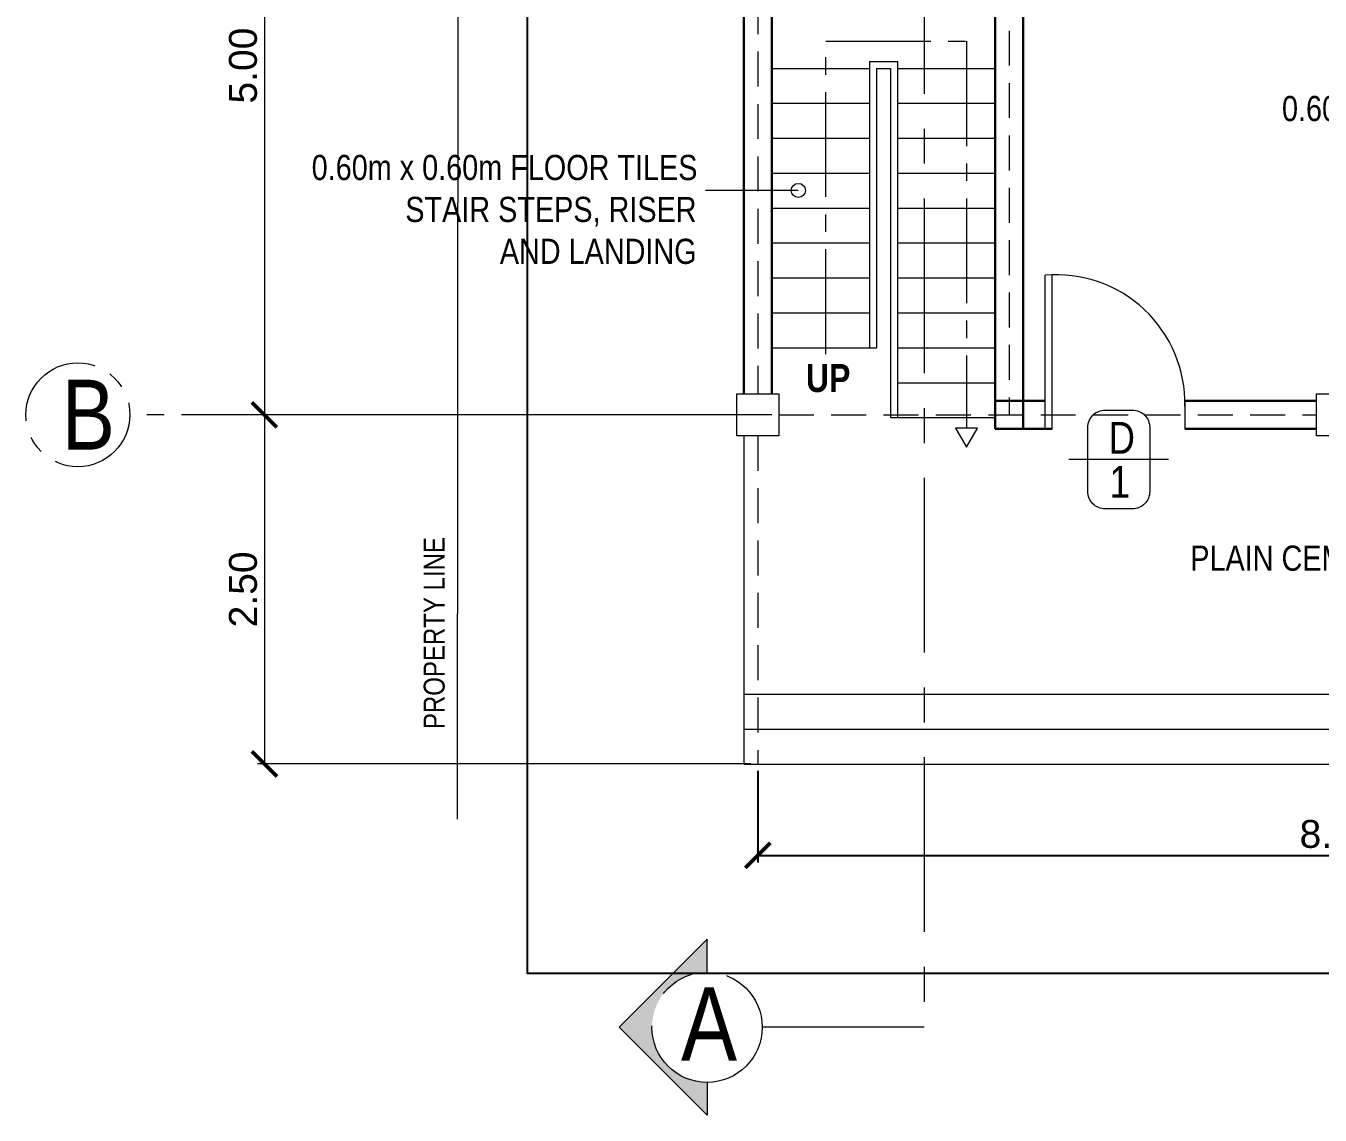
# Model space of a CAD drawing. Header units: metres. Extents: x -460 to 31334, y -1777 to 24987.
# Drawn here: x 127.71 to 136.97, y -766.71 to -758.91 of the extents above; entities that cross this region are included whole.
import ezdxf

# ---------------------------------------------------------------- set-up
doc = ezdxf.new("R2010")
doc.units = ezdxf.units.M
doc.header["$MEASUREMENT"] = 0
for name, pattern in [('CENTER', [2, 1.25, -0.25, 0.25, -0.25]), ('CENTER2', [1.125, 0.75, -0.125, 0.125, -0.125]), ('DASHED2', [0.375, 0.25, -0.125])]:
    doc.linetypes.add(name, pattern=pattern)
doc.layers.get('Defpoints').update_dxf_attribs({"color": 2})
for name, color, linetype in [('01 FURNITURE', 8, 'Continuous'), ('Anno_Door Sched', 1, 'Continuous'), ('Anno_Flr. Level', 1, 'Continuous')]:
    doc.layers.add(name, color=color, linetype=linetype)
doc.layers.add('Arch_Door', color=1, linetype='Continuous', lineweight=18)
doc.layers.add('DIM', color=8, linetype='Continuous', lineweight=5)
doc.styles.add('AN100', font='ARIALN.TTF', dxfattribs={"height": 0.25})
doc.styles.add('scale 75', font='ARIALN.TTF', dxfattribs={"height": 0.125})
doc.styles.get("Standard").update_dxf_attribs({"font": 'arial.ttf'})
doc.dimstyles.new('elev', dxfattribs={"dimtxt": 0.2, "dimasz": 0.18, "dimexe": 0.05, "dimexo": 0.05, "dimgap": 0.05, "dimtad": 1, "dimzin": 0, "dimdsep": 46, "dimtxsty": 'Standard', "dimblk": 'ARCHTICK', "dimcen": 0.025, "dimclrd": 256, "dimclre": 256, "dimadec": 0, "dimazin": 0, "dimtfac": 1, "dimtix": 1, "dimtofl": 0, "dimtmove": 0, "dimatfit": 3, "dimldrblk": 'ARCHTICK', "dimfxl": 0.1, "dimtolj": 1, "dimtzin": 0, "dimlwd": -1, "dimlwe": -1, "dimarcsym": 0})

# ---------------------------------------------------------------- blocks, each defined once
blk = doc.blocks.new('_ArchTick')
at = {"color": 0, "linetype": 'ByBlock', "const_width": 0.15}
blk.add_lwpolyline([(-0.5, -0.5), (0.5, 0.5)], dxfattribs=at)
blk = doc.blocks.new('*D428')
at = {"layer": '01 FURNITURE', "transparency": 16777216}
for p, q in [((132.948, -764.2425), (132.948, -764.8965)), ((141.248, -764.2425), (141.248, -764.8965)), ((132.948, -764.8465), (141.248, -764.8465))]:
    blk.add_line(p, q, dxfattribs=at)
at = {"layer": 'Defpoints', "color": 0, "transparency": 16777216}
for p in [(132.948, -764.1925), (141.248, -764.1925), (141.248, -764.8465)]:
    blk.add_point(p, dxfattribs=at)
at = {"layer": '01 FURNITURE', "transparency": 16777216, "xscale": 0.18, "yscale": 0.18, "zscale": 0.18, "rotation": 180}
blk.add_blockref('_ArchTick', (132.948, -764.8465), dxfattribs=at)
at = {"layer": '01 FURNITURE', "transparency": 16777216, "xscale": 0.18, "yscale": 0.18, "zscale": 0.18}
blk.add_blockref('_ArchTick', (141.248, -764.8465), dxfattribs=at)
at = {"layer": '01 FURNITURE', "color": 0, "lineweight": 9, "transparency": 16777216, "insert": (137.098, -764.6943), "char_height": 0.2, "attachment_point": 5}
blk.add_mtext('\\A1;8.30', dxfattribs=at)
blk = doc.blocks.new('*D432')
at = {"layer": 'Defpoints', "color": 0, "transparency": 16777216}
for p in [(132.948, -756.6925), (129.4151, -761.6925), (133.098, -761.6925)]:
    blk.add_point(p, dxfattribs=at)
at = {"layer": 'DIM', "transparency": 16777216}
for p, q in [((132.898, -756.6925), (129.3651, -756.6925)), ((129.4151, -756.6925), (129.4151, -761.6925)), ((133.048, -761.6925), (129.3651, -761.6925))]:
    blk.add_line(p, q, dxfattribs=at)
at = {"layer": 'DIM', "transparency": 16777216, "xscale": 0.18, "yscale": 0.18, "zscale": 0.18}
for p, rotation in [((129.4151, -756.6925), 90), ((129.4151, -761.6925), 270)]:
    blk.add_blockref('_ArchTick', p, dxfattribs=dict(at, rotation=rotation))
at = {"layer": 'DIM', "color": 0, "lineweight": 9, "transparency": 16777216, "insert": (129.263, -759.1925), "char_height": 0.2, "attachment_point": 5, "rotation": 90}
blk.add_mtext('\\A1;5.00', dxfattribs=at)
blk = doc.blocks.new('*D431')
at = {"layer": 'Defpoints', "color": 0, "transparency": 16777216}
for p in [(132.948, -761.6925), (129.4151, -764.1925), (132.948, -764.1925)]:
    blk.add_point(p, dxfattribs=at)
at = {"layer": 'DIM', "transparency": 16777216}
for p, q in [((132.898, -761.6925), (129.3651, -761.6925)), ((129.4151, -761.6925), (129.4151, -764.1925)), ((132.898, -764.1925), (129.3651, -764.1925))]:
    blk.add_line(p, q, dxfattribs=at)
at = {"layer": 'DIM', "transparency": 16777216, "xscale": 0.18, "yscale": 0.18, "zscale": 0.18}
for p, rotation in [((129.4151, -761.6925), 90), ((129.4151, -764.1925), 270)]:
    blk.add_blockref('_ArchTick', p, dxfattribs=dict(at, rotation=rotation))
at = {"layer": 'DIM', "color": 0, "lineweight": 9, "transparency": 16777216, "insert": (129.263, -762.9425), "char_height": 0.2, "attachment_point": 5, "rotation": 90}
blk.add_mtext('\\A1;2.50', dxfattribs=at)
blk = doc.blocks.new('Door')
at = {"layer": 'Anno_Door Sched', "lineweight": 9, "ltscale": 0.5}
blk.add_line((12.7884, 558.3848), (12.3721, 558.3848), dxfattribs=at)
at = {"layer": 'Anno_Door Sched', "lineweight": 9}
blk.add_lwpolyline([(12.5239, 558.5915), (12.6366, 558.5915, -0.414214), (12.7096, 558.5185), (12.7096, 558.2511, -0.414214), (12.6366, 558.1781), (12.5239, 558.1781, -0.414214), (12.4509, 558.2511), (12.4509, 558.5185, -0.414214)], format="xyb", close=True, dxfattribs=at)
at = {"layer": 'Anno_Door Sched', "linetype": 'Continuous', "insert": (12.5376, 558.5418), "char_height": 0.1333, "width": 0.065087, "attachment_point": 1, "style": 'AN100'}
blk.add_mtext('D', dxfattribs=at)

msp = doc.modelspace()

# ---------------------------------------------------------------- hatches: boundary and pattern name
at = {"layer": '01 FURNITURE', "lineweight": 9, "true_color": 0x000000, "transparency": 33554618}
h = msp.add_hatch(color=18, dxfattribs=at)
h.dxf.hatch_style = 1
h.paths.add_polyline_path([(131.95538, -766.07691), (132.58467, -766.70619), (132.58467, -766.47154, -0.4142136), (132.19004, -766.07691, -0.4142136), (132.58467, -765.68228), (132.58467, -765.44762)])

# ---------------------------------------------------------------- linework, layer by layer
msp.add_lwpolyline([(131.29799, -756.69252), (142.59799, -756.69252), (142.59799, -765.69252), (131.29799, -765.69252)], close=True)
at = {"layer": '01 FURNITURE', "color": 4, "lineweight": 9}
msp.add_line((130.79799, -764.58782), (130.80528, -754.54252), dxfattribs=at)
at = {"layer": '01 FURNITURE', "color": 250, "linetype": 'DASHED2', "lineweight": 9}
for p, q in [((134.74799, -756.69252), (134.74799, -761.69252)), ((132.94799, -756.84252), (132.94799, -761.54252)), ((133.09799, -761.69252), (136.94799, -761.69252)), ((132.94799, -761.84252), (132.94799, -764.19252))]:
    msp.add_line(p, q, dxfattribs=at)
at = {"layer": '01 FURNITURE', "color": 1, "lineweight": 30}
for p, q in [((132.84799, -756.84252), (132.84799, -761.54252)), ((133.04799, -756.84252), (133.04799, -761.54252)), ((134.64799, -758.05698), (134.64799, -761.79252)), ((134.84799, -758.00698), (134.84799, -761.79252)), ((134.64799, -761.59252), (135.00539, -761.59252)), ((136.00539, -761.59252), (136.94799, -761.59252)), ((134.64799, -761.79252), (135.05539, -761.79252)), ((136.00539, -761.79252), (136.94799, -761.79252))]:
    msp.add_line(p, q, dxfattribs=at)
at = {"layer": '01 FURNITURE', "color": 250, "lineweight": 9}
for p, q in [((133.74799, -759.16252), (133.74799, -761.21252)), ((133.74799, -759.16252), (133.94799, -759.16252)), ((133.94799, -759.16252), (133.94799, -761.71252)), ((133.04799, -759.21252), (133.74799, -759.21252)), ((133.79799, -759.21252), (133.79799, -761.21252)), ((133.79799, -759.21252), (133.89799, -759.21252)), ((133.89799, -759.21252), (133.89799, -761.71252)), ((133.94799, -759.21252), (134.64799, -759.21252)), ((133.04799, -759.46252), (133.74799, -759.46252)), ((133.94799, -759.46252), (134.64799, -759.46252)), ((133.04799, -759.71252), (133.74799, -759.71252)), ((133.94799, -759.71252), (134.64799, -759.71252)), ((133.04799, -759.96252), (133.74799, -759.96252)), ((133.94799, -759.96252), (134.64799, -759.96252)), ((133.04799, -760.21252), (133.74799, -760.21252)), ((133.94799, -760.21252), (134.64799, -760.21252)), ((133.04799, -760.46252), (133.74799, -760.46252)), ((133.94799, -760.46252), (134.64799, -760.46252)), ((133.04799, -760.71252), (133.74799, -760.71252)), ((133.94799, -760.71252), (134.64799, -760.71252)), ((133.04799, -760.96252), (133.74799, -760.96252)), ((133.94799, -760.96252), (134.64799, -760.96252)), ((133.04799, -761.21252), (133.79799, -761.21252)), ((133.94799, -761.21252), (134.64799, -761.21252)), ((133.94799, -761.46252), (134.64799, -761.46252)), ((133.89799, -761.71252), (134.64799, -761.71252)), ((132.84799, -761.84252), (132.84799, -764.19252)), ((132.84799, -763.69252), (141.34799, -763.69252)), ((132.84799, -763.94252), (141.34799, -763.94252)), ((132.84799, -764.19252), (141.34799, -764.19252))]:
    msp.add_line(p, q, dxfattribs=at)
at = {"layer": '01 FURNITURE', "color": 1, "lineweight": 9}
for p, q in [((135.05539, -761.79252), (135.05539, -760.68965)), ((135.00539, -761.79252), (135.00539, -760.69252)), ((136.00539, -761.59252), (136.00539, -761.79252))]:
    msp.add_line(p, q, dxfattribs=at)
at = {"layer": '01 FURNITURE', "color": 18, "lineweight": 9, "true_color": 0x000000}
for p, q in [((132.58467, -765.44762), (131.95538, -766.07691)), ((132.58467, -765.68228), (132.58467, -765.44762)), ((131.95538, -766.07691), (132.58467, -766.70619)), ((132.58467, -766.47154), (132.58467, -766.70619))]:
    msp.add_line(p, q, dxfattribs=at)
at = {"layer": '01 FURNITURE', "color": 18, "linetype": 'CENTER', "lineweight": 9, "true_color": 0x000000}
msp.add_lwpolyline([(134.1378, -758.1446), (134.1378, -766.07691), (132.9793, -766.07691)], dxfattribs=at)
at = {"layer": '01 FURNITURE', "color": 1, "linetype": 'CENTER2', "lineweight": 15}
for points in [[(133.4353, -761.25782), (133.4353, -759.01843), (134.44189, -759.01843), (134.44189, -761.78847)], [(134.36379, -761.78847), (134.44189, -761.92328), (134.51999, -761.78847), (134.36379, -761.78847)]]:
    msp.add_lwpolyline(points, dxfattribs=at)
at = {"layer": '01 FURNITURE', "color": 18, "lineweight": 9, "true_color": 0x000000}
msp.add_lwpolyline([(133.23769, -760.08582), (132.57256, -760.08582)], dxfattribs=at)
at = {"layer": '01 FURNITURE', "color": 250, "lineweight": 9}
for points in [[(132.79799, -761.54252), (133.09799, -761.54252), (133.09799, -761.84252), (132.79799, -761.84252), (132.79799, -761.54252)], [(136.94799, -761.54252), (137.24799, -761.54252), (137.24799, -761.84252), (136.94799, -761.84252), (136.94799, -761.54252)]]:
    msp.add_lwpolyline(points, dxfattribs=at)
at = {"layer": '01 FURNITURE', "color": 18, "linetype": 'CENTER2', "lineweight": 9, "true_color": 0x000000}
msp.add_lwpolyline([(132.94799, -761.69252), (128.45165, -761.69252)], dxfattribs=at)
at = {"layer": '01 FURNITURE', "color": 18, "lineweight": 9, "true_color": 0x000000}
msp.add_circle((133.23769, -760.08582), 0.05027, dxfattribs=at)
at = {"layer": '01 FURNITURE', "color": 18, "linetype": 'CENTER2', "lineweight": 9, "true_color": 0x000000}
msp.add_circle((128.07973, -761.69252), 0.37192, dxfattribs=at)
at = {"layer": '01 FURNITURE', "color": 18, "linetype": 'CENTER', "lineweight": 9, "true_color": 0x000000}
msp.add_circle((132.58467, -766.07691), 0.39463, dxfattribs=at)
at = {"layer": '01 FURNITURE', "color": 1, "lineweight": 9}
msp.add_arc((135.08324, -761.61158), 0.92235, 358.815878, 94.841453, dxfattribs=at)

# ---------------------------------------------------------------- block references
at = {"layer": 'Arch_Door', "linetype": 'Continuous', "xscale": 1.713427498608199, "yscale": 1.713427498608199, "zscale": 1.713427498608199}
msp.add_blockref('Door', (113.97647, -1718.76425), dxfattribs=at)

# ---------------------------------------------------------------- texts
at = {"layer": 'Anno_Flr. Level', "color": 1, "lineweight": 9, "attachment_point": 1}
for s, insert, char_height, width in [('\\A1;\\pi0.15516;{\\fArial Narrow|b0|i0|c0|p34;0.60m x 0.60m FLOOR TILES }', (136.54509, -759.40973), 0.18, 3.0536596), ('\\A1;\\pi0.31032;{\\fArial Narrow|b0|i0|c0|p34;0.60m x 0.60m FLOOR TILES\\P\\pi0.98059;STAIR STEPS, RISER\\P\\pi1.65725;AND LANDING }', (129.44351, -759.83203), 0.18, 3.0536596), ('\\A1;{\\fArial Narrow|b1|i0|c0|p34;UP}', (133.29228, -761.32927), 0.2, 0.0597382), ('\\A1;\\pi0.3804;{\\fArial Narrow|b0|i0|c0|p34;PLAIN CEM. FLOOR FIN}', (135.66351, -762.62874), 0.18, 3.0536596)]:
    msp.add_mtext(s, dxfattribs=dict(at, insert=insert, char_height=char_height, width=width))
at = {"layer": 'Anno_Flr. Level', "color": 1, "lineweight": 9, "insert": (130.70777, -764.59946), "char_height": 0.15, "width": 2.66657, "attachment_point": 7, "rotation": 90}
msp.add_mtext('\\A1;\\pi0.65706;{\\fArial Narrow|b0|i0|c0|p34;PROPERTY LINE }', dxfattribs=at)
at = {"layer": 'Arch_Door', "color": 3, "style": 'scale 75'}
msp.add_text('A', height=0.52436, dxfattribs=at).set_placement((132.39836, -766.31622))
at = {"layer": 'Arch_Door', "color": 5, "linetype": 'Continuous', "attachment_point": 1, "style": 'AN100'}
for s, insert, char_height, width in [('{\\C3;B}', (127.96408, -761.4416), 0.5, 0.1151731), ('1', (135.46633, -762.05828), 0.22846, 0.1115221)]:
    msp.add_mtext(s, dxfattribs=dict(at, insert=insert, char_height=char_height, width=width))

# ---------------------------------------------------------------- dimensions: what is measured, and where the dimension line sits
at = {"layer": '01 FURNITURE', "color": 4, "lineweight": 9}
dim = msp.add_linear_dim(base=(141.24799, -764.84648), p1=(132.94799, -764.19252), p2=(141.24799, -764.19252), dimstyle='elev', dxfattribs=at)
dim.commit()
dim.dimension.update_dxf_attribs({"geometry": '*D428', "text_midpoint": (137.09799, -764.84648), "dimtype": 160})
at = {"layer": 'DIM', "color": 0, "lineweight": 9}
for base, p1, p2, picture, middle in [((129.41509, -761.69252), (132.94799, -756.69252), (133.09799, -761.69252), '*D432', (129.26298, -759.19252)), ((129.41509, -764.19252), (132.94799, -761.69252), (132.94799, -764.19252), '*D431', (129.26298, -762.94252))]:
    dim = msp.add_linear_dim(base=base, p1=p1, p2=p2, angle=90, dimstyle='elev', dxfattribs=at)
    dim.commit()
    dim.dimension.update_dxf_attribs({"geometry": picture, "text_midpoint": middle})

doc.saveas('drawing.dxf')
